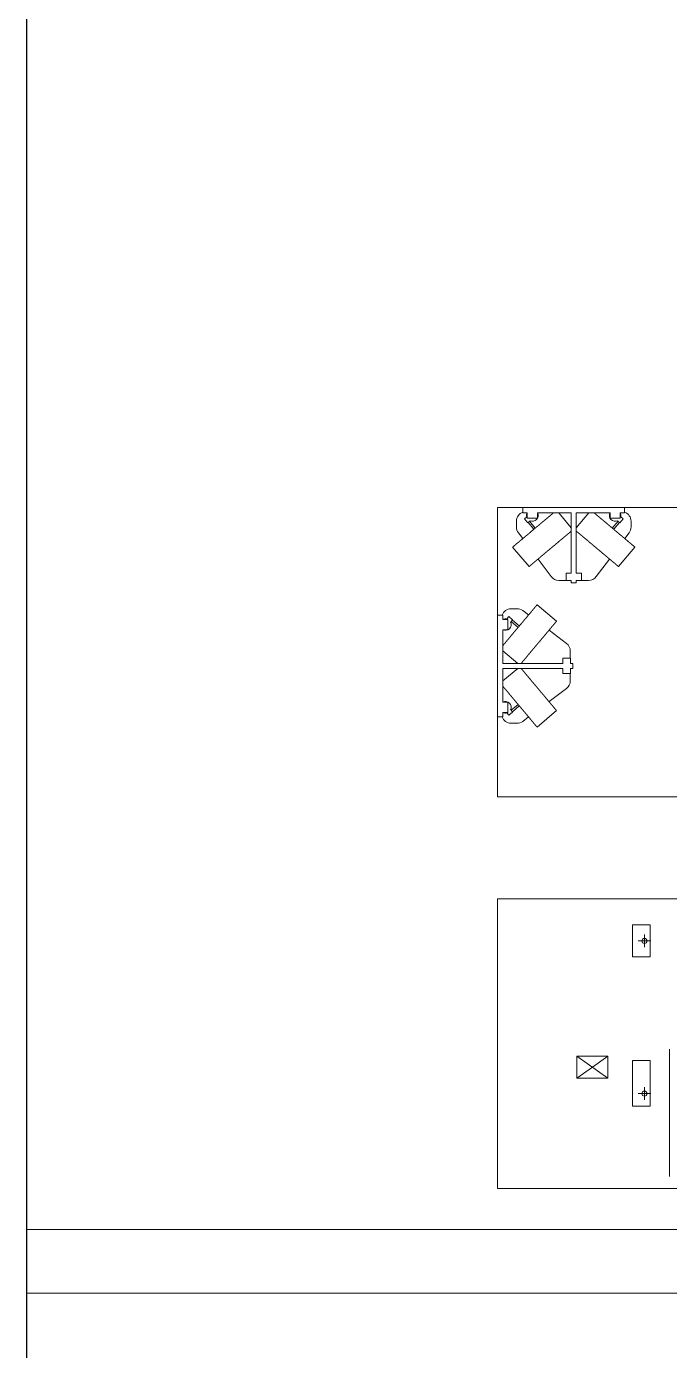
# Model space of a CAD drawing. Header units: millimetres. Extents: x 3056 to 110866, y 16649 to 58349.
# Drawn here: x 3056 to 8108, y 27048 to 37446 of the extents above; entities that cross this region are included whole.
import ezdxf

# ---------------------------------------------------------------- set-up
doc = ezdxf.new("R2010")
doc.units = ezdxf.units.MM
doc.layers.add('1', color=7, linetype='Continuous', true_color=0xffffff)

msp = doc.modelspace()

# ---------------------------------------------------------------- linework, layer by layer
at = {"layer": '1', "color": 143, "linetype": 'Continuous', "lineweight": 25}
msp.add_line((3056, 58349), (3056, 16649), dxfattribs=at)
at = {"layer": '1', "color": 9, "linetype": 'Continuous', "lineweight": 13}
for p, q in [((3056, 16649), (3056, 58349)), ((3056, 27999), (9306, 27999))]:
    msp.add_line(p, q, dxfattribs=at)
at = {"layer": '1', "color": 143, "linetype": 'Continuous', "lineweight": 13}
for p, q in [((3056, 16649), (3056, 58349)), ((48820, 27999), (3056, 27999)), ((3056, 27499), (110866, 27499))]:
    msp.add_line(p, q, dxfattribs=at)
at = {"layer": '1', "color": 43, "linetype": 'Continuous', "lineweight": 13}
msp.add_line((3056, 16649), (3056, 58349), dxfattribs=at)
msp.add_line((3056, 16649), (3056, 58349), dxfattribs=at)
at = {"layer": '1', "color": 43, "linetype": 'Continuous', "lineweight": 25}
msp.add_line((3056, 58349), (3056, 16649), dxfattribs=at)
msp.add_line((3056, 58349), (3056, 16649), dxfattribs=at)
at = {"layer": '1', "color": 80, "linetype": 'Continuous', "lineweight": 13}
for p, q in [((6756, 31395), (6756, 33669)), ((6756, 31395), (6756, 33669)), ((6756, 33669), (12383, 33669)), ((6756, 33669), (12383, 33669)), ((6956, 33669), (6956, 33626)), ((6956, 33626), (6991, 33626)), ((6988, 33595), (6969, 33579)), ((6991, 33626), (6991, 33586)), ((7071, 33626), (7336, 33626)), ((7071, 33626), (7071, 33586)), ((7336, 33509), (7238, 33626)), ((7336, 33626), (7336, 33154)), ((7376, 33626), (7376, 33154)), ((7475, 33626), (7376, 33509)), ((7376, 33626), (7641, 33626)), ((7641, 33626), (7641, 33586)), ((7721, 33626), (7721, 33586)), ((7721, 33626), (7756, 33626)), ((7725, 33595), (7744, 33579)), ((7756, 33669), (7756, 33626)), ((6906, 33515), (6906, 33561)), ((6994, 33549), (6969, 33579)), ((7071, 33586), (6991, 33586)), ((7013, 33565), (6994, 33549)), ((6998, 33552), (7043, 33498)), ((7054, 33507), (7008, 33561)), ((7721, 33586), (7641, 33586)), ((7705, 33561), (7659, 33507)), ((7670, 33498), (7715, 33552)), ((7700, 33565), (7719, 33549)), ((7719, 33549), (7744, 33579)), ((7806, 33561), (7806, 33515)), ((6921, 33470), (6956, 33424)), ((7757, 33424), (7791, 33470)), ((6876, 33358), (7005, 33204)), ((7708, 33204), (7837, 33358)), ((7076, 33264), (7179, 33126)), ((7533, 33126), (7637, 33264)), ((7296, 33096), (7239, 33096)), ((7296, 33154), (7296, 33094)), ((7336, 33154), (7296, 33154)), ((7336, 33094), (7296, 33094)), ((7336, 33094), (7336, 33076)), ((7376, 33076), (7336, 33076)), ((7376, 33154), (7416, 33154)), ((7376, 33094), (7416, 33094)), ((7376, 33094), (7376, 33076)), ((7377, 33092), (7376, 33092)), ((7377, 33092), (7377, 33094)), ((7416, 33154), (7416, 33094)), ((7473, 33096), (7416, 33096)), ((6864, 32874), (6910, 32874)), ((7001, 32825), (6955, 32859)), ((7221, 32776), (7068, 32905)), ((6756, 32824), (6799, 32824)), ((6799, 32789), (6799, 32824)), ((6799, 32789), (6839, 32789)), ((6831, 32793), (6846, 32812)), ((6839, 32789), (6839, 32709)), ((6876, 32787), (6846, 32812)), ((6861, 32768), (6876, 32787)), ((6865, 32772), (6919, 32727)), ((6928, 32738), (6874, 32783)), ((6799, 32709), (6839, 32709)), ((6799, 32444), (6799, 32709)), ((7299, 32601), (7162, 32705)), ((6799, 32543), (6917, 32444)), ((6799, 32444), (7271, 32444)), ((7271, 32484), (7331, 32484)), ((7271, 32444), (7271, 32484)), ((7329, 32541), (7329, 32484)), ((7331, 32444), (7331, 32484)), ((7334, 32445), (7331, 32445)), ((7331, 32444), (7349, 32444)), ((7334, 32445), (7334, 32444)), ((7349, 32444), (7349, 32404)), ((6799, 32139), (6799, 32404)), ((6917, 32404), (6799, 32306)), ((6799, 32404), (7271, 32404)), ((7271, 32404), (7271, 32364)), ((7271, 32364), (7331, 32364)), ((7329, 32364), (7329, 32307)), ((7331, 32404), (7349, 32404)), ((7331, 32404), (7331, 32364)), ((7162, 32144), (7299, 32247)), ((6799, 32139), (6839, 32139)), ((6839, 32139), (6839, 32059)), ((6799, 32059), (6839, 32059)), ((6799, 32024), (6799, 32059)), ((6831, 32055), (6846, 32037)), ((6876, 32062), (6846, 32037)), ((6861, 32081), (6876, 32062)), ((6919, 32122), (6865, 32076)), ((6874, 32065), (6928, 32111)), ((7068, 31944), (7221, 32073)), ((6756, 32024), (6799, 32024)), ((6910, 31974), (6864, 31974)), ((6955, 31989), (7001, 32024)), ((12383, 31395), (6756, 31395)), ((12383, 31395), (6756, 31395)), ((6756, 28321), (6756, 30595)), ((6756, 30595), (12383, 30595)), ((6756, 30595), (12383, 30595)), ((6756, 28321), (6756, 30595)), ((7957, 30390), (7817, 30390)), ((7817, 30390), (7817, 30140)), ((7957, 30140), (7957, 30390)), ((7961, 30265), (7861, 30265)), ((7911, 30215), (7911, 30315)), ((7817, 30140), (7957, 30140)), ((7381, 29360), (7625, 29186)), ((7381, 29360), (7625, 29360)), ((7381, 29186), (7381, 29360)), ((7625, 29360), (7503, 29273)), ((7625, 29360), (7625, 29186)), ((7817, 29326), (7817, 28966)), ((7957, 29326), (7817, 29326)), ((7957, 28966), (7957, 29326)), ((7381, 29186), (7503, 29273)), ((7625, 29186), (7381, 29186)), ((7911, 29016), (7911, 29116)), ((7961, 29066), (7861, 29066)), ((7817, 28966), (7957, 28966)), ((12383, 28321), (6756, 28321)), ((12383, 28321), (6756, 28321))]:
    msp.add_line(p, q, dxfattribs=at)
for centre in [(7911, 30265), (7911, 29066)]:
    msp.add_circle(centre, 20, dxfattribs=at)
for centre, radius, start, end in [((6981, 33561), 75, 109.4723, 180), ((7031, 33606), 45.2, 153.7683, 194.2622), ((7031, 33606), 45.2, 245.7378, 26.2321), ((7681, 33606), 45.2, 153.7679, 294.2622), ((7681, 33606), 45.2, 345.7378, 26.2317), ((7731, 33561), 75, 0, 70.5277), ((6981, 33515), 75, 180, 216.8699), ((7731, 33515), 75, 323.1301, 0), ((7239, 33171), 75, 216.8699, 270), ((7473, 33171), 75, 270, 323.1301), ((6864, 32799), 75, 90, 160.5277), ((6910, 32799), 75, 53.1301, 90), ((6819, 32749), 45.2, 75.7378, 116.2317), ((6819, 32749), 45.2, 243.7679, 24.2622), ((7254, 32541), 75, 0, 53.1301), ((7254, 32307), 75, 306.8699, 360), ((6819, 32099), 45.2, 335.7378, 116.2321), ((6819, 32099), 45.2, 243.7683, 284.2622), ((6864, 32049), 75, 199.4723, 270), ((6910, 32049), 75, 270, 306.8699)]:
    msp.add_arc(centre, radius, start, end, dxfattribs=at)
for points, knots in [([(7196, 33626), (7194, 33624), (7192, 33623), (7191, 33622), (7188, 33619), (7185, 33616), (7183, 33615), (7181, 33614), (7178, 33611), (7176, 33609), (7174, 33608), (7171, 33605), (7169, 33603), (7165, 33600), (7163, 33598), (7159, 33595), (7157, 33593), (7155, 33592), (7151, 33588), (7147, 33585), (7142, 33581), (7138, 33577), (7136, 33576), (7134, 33574), (7129, 33570), (7127, 33568), (7124, 33566), (7120, 33562), (7115, 33558), (7110, 33554), (7105, 33550), (7100, 33546), (7095, 33541), (7090, 33537), (7085, 33533), (7083, 33531), (7080, 33529), (7077, 33526), (7072, 33522), (7070, 33520), (7067, 33518), (7064, 33516), (7059, 33511), (7054, 33507), (7051, 33505), (7046, 33500), (7041, 33496), (7036, 33492), (7031, 33487), (7025, 33483), (7020, 33479), (7018, 33476), (7013, 33472), (7008, 33468), (7005, 33466), (7003, 33464), (6998, 33459), (6995, 33457), (6993, 33455), (6988, 33451), (6983, 33447), (6980, 33445), (6976, 33441), (6973, 33439), (6969, 33435), (6966, 33433), (6964, 33431), (6960, 33428), (6955, 33424), (6951, 33420), (6949, 33418), (6944, 33415), (6942, 33413), (6940, 33412), (6936, 33408), (6932, 33405), (6931, 33403), (6927, 33400), (6923, 33397), (6920, 33394), (6916, 33391), (6913, 33389), (6910, 33386), (6908, 33385), (6905, 33382), (6904, 33381), (6902, 33380), (6901, 33379), (6900, 33377), (6897, 33375), (6895, 33373), (6894, 33372), (6893, 33371), (6891, 33370), (6890, 33370), (6888, 33368), (6887, 33366), (6886, 33366), (6884, 33364), (6883, 33364), (6883, 33363), (6881, 33362), (6880, 33361), (6879, 33360), (6878, 33359), (6877, 33359), (6877, 33359), (6877, 33358), (6877, 33358), (6876, 33358), (6876, 33358), (6876, 33358), (6876, 33358)], [0, 0, 0.008591, 0.013098, 0.017601, 0.027015, 0.036826, 0.041922, 0.047023, 0.057602, 0.063077, 0.068548, 0.079855, 0.085684, 0.097511, 0.103505, 0.115827, 0.122148, 0.128466, 0.141408, 0.154645, 0.16816, 0.181946, 0.188964, 0.195985, 0.210269, 0.217525, 0.224779, 0.239512, 0.254443, 0.269565, 0.284862, 0.300324, 0.315929, 0.331668, 0.347527, 0.355507, 0.363492, 0.371514, 0.387607, 0.395671, 0.403763, 0.411858, 0.428091, 0.444354, 0.452497, 0.468773, 0.48505, 0.501299, 0.517517, 0.533681, 0.549778, 0.557808, 0.573783, 0.589657, 0.597531, 0.605409, 0.621032, 0.628772, 0.636508, 0.651825, 0.666971, 0.674448, 0.689302, 0.696679, 0.711218, 0.718372, 0.725528, 0.739596, 0.753409, 0.76696, 0.773591, 0.786717, 0.793202, 0.799542, 0.81206, 0.824255, 0.830268, 0.841966, 0.853314, 0.864305, 0.874925, 0.885168, 0.895022, 0.899756, 0.909014, 0.913539, 0.917861, 0.922179, 0.926292, 0.934294, 0.941869, 0.945548, 0.949005, 0.952458, 0.955693, 0.96193, 0.967709, 0.970482, 0.975566, 0.977875, 0.980181, 0.98432, 0.987983, 0.991159, 0.993855, 0.996063, 0.996926, 0.998398, 0.999016, 0.999383, 0.999754, 0.999876, 1, 1]), ([(7837, 33358), (7837, 33358), (7837, 33358), (7837, 33358), (7836, 33358), (7836, 33358), (7836, 33359), (7835, 33359), (7835, 33359), (7834, 33360), (7833, 33361), (7832, 33362), (7830, 33363), (7830, 33364), (7829, 33364), (7827, 33366), (7826, 33366), (7826, 33367), (7825, 33368), (7823, 33370), (7822, 33370), (7820, 33371), (7818, 33373), (7816, 33375), (7813, 33377), (7812, 33379), (7810, 33380), (7809, 33381), (7808, 33382), (7805, 33385), (7803, 33386), (7800, 33389), (7797, 33391), (7793, 33394), (7790, 33397), (7786, 33400), (7782, 33403), (7780, 33405), (7777, 33408), (7773, 33412), (7771, 33413), (7768, 33415), (7764, 33418), (7762, 33420), (7758, 33424), (7753, 33428), (7749, 33431), (7747, 33433), (7742, 33437), (7740, 33439), (7735, 33443), (7733, 33445), (7728, 33449), (7725, 33451), (7720, 33455), (7718, 33457), (7715, 33459), (7710, 33464), (7708, 33466), (7705, 33468), (7700, 33472), (7695, 33476), (7693, 33479), (7687, 33483), (7682, 33487), (7677, 33492), (7672, 33496), (7667, 33500), (7661, 33505), (7659, 33507), (7656, 33509), (7654, 33511), (7648, 33516), (7643, 33520), (7641, 33522), (7636, 33526), (7633, 33529), (7630, 33531), (7625, 33535), (7620, 33539), (7618, 33541), (7613, 33546), (7608, 33550), (7605, 33552), (7603, 33554), (7598, 33558), (7593, 33562), (7589, 33566), (7586, 33568), (7584, 33570), (7579, 33574), (7577, 33576), (7575, 33577), (7570, 33581), (7566, 33585), (7562, 33588), (7558, 33592), (7556, 33593), (7554, 33595), (7552, 33597), (7550, 33598), (7548, 33600), (7544, 33603), (7542, 33605), (7539, 33608), (7537, 33609), (7533, 33612), (7530, 33615), (7528, 33616), (7525, 33619), (7522, 33622), (7519, 33624), (7517, 33626)], [0, 0, 0.000124, 0.000246, 0.000618, 0.000984, 0.001602, 0.003074, 0.003937, 0.006145, 0.008842, 0.012019, 0.01568, 0.019819, 0.022125, 0.024436, 0.029518, 0.032291, 0.035065, 0.038071, 0.044307, 0.047542, 0.050995, 0.058133, 0.065706, 0.073708, 0.077821, 0.082139, 0.086461, 0.090987, 0.100245, 0.104978, 0.114832, 0.125075, 0.135694, 0.146686, 0.158034, 0.169731, 0.175745, 0.18794, 0.200458, 0.206798, 0.213283, 0.226409, 0.233042, 0.246591, 0.260404, 0.274472, 0.28163, 0.296053, 0.303322, 0.318076, 0.325553, 0.340603, 0.348175, 0.363492, 0.371228, 0.378968, 0.394591, 0.402469, 0.410343, 0.426217, 0.442192, 0.450222, 0.466319, 0.482483, 0.498702, 0.51495, 0.531227, 0.547504, 0.555646, 0.563776, 0.571909, 0.588142, 0.604329, 0.612393, 0.628486, 0.636509, 0.644493, 0.660402, 0.676202, 0.684071, 0.699676, 0.715138, 0.722785, 0.730435, 0.745557, 0.760488, 0.775221, 0.782475, 0.789731, 0.804015, 0.811036, 0.818054, 0.83184, 0.845355, 0.858592, 0.871536, 0.877852, 0.884173, 0.890332, 0.896495, 0.902489, 0.914316, 0.920145, 0.931452, 0.936924, 0.947687, 0.958078, 0.963174, 0.972985, 0.9824, 0.991409, 1, 1]), ([(7336, 33483), (7335, 33482), (7333, 33480), (7332, 33479), (7330, 33477), (7329, 33476), (7327, 33475), (7326, 33474), (7325, 33473), (7322, 33471), (7319, 33468), (7318, 33467), (7315, 33464), (7313, 33463), (7311, 33462), (7308, 33459), (7306, 33457), (7303, 33455), (7301, 33453), (7297, 33450), (7294, 33447), (7290, 33443), (7288, 33442), (7284, 33438), (7282, 33437), (7279, 33435), (7275, 33431), (7271, 33428), (7269, 33426), (7264, 33422), (7262, 33420), (7260, 33418), (7255, 33415), (7250, 33411), (7248, 33409), (7243, 33405), (7238, 33401), (7236, 33398), (7231, 33394), (7229, 33392), (7224, 33388), (7221, 33386), (7216, 33382), (7213, 33380), (7208, 33375), (7206, 33373), (7203, 33371), (7201, 33369), (7195, 33364), (7193, 33362), (7190, 33360), (7185, 33356), (7180, 33351), (7175, 33347), (7169, 33343), (7167, 33340), (7164, 33338), (7159, 33334), (7154, 33330), (7151, 33327), (7146, 33323), (7141, 33319), (7136, 33315), (7133, 33312), (7128, 33308), (7126, 33306), (7121, 33302), (7116, 33298), (7114, 33296), (7109, 33292), (7106, 33290), (7102, 33286), (7099, 33284), (7097, 33282), (7093, 33278), (7088, 33274), (7086, 33272), (7084, 33271), (7079, 33267), (7075, 33263), (7071, 33260), (7067, 33257), (7065, 33255), (7063, 33253), (7061, 33252), (7057, 33248), (7053, 33245), (7050, 33242), (7048, 33241), (7046, 33239), (7043, 33237), (7040, 33234), (7038, 33233), (7035, 33230), (7032, 33228), (7030, 33225), (7027, 33223), (7025, 33221), (7022, 33219), (7021, 33218), (7019, 33216), (7017, 33215), (7016, 33214), (7015, 33213), (7014, 33212), (7013, 33211), (7011, 33210), (7010, 33209), (7010, 33209), (7009, 33208), (7008, 33207), (7007, 33206), (7007, 33206), (7006, 33206), (7006, 33205), (7005, 33205), (7005, 33205), (7005, 33205), (7005, 33205), (7005, 33205), (7005, 33204)], [0, 0, 0.003105, 0.009526, 0.012844, 0.019913, 0.023657, 0.027397, 0.031349, 0.035297, 0.043605, 0.052312, 0.056862, 0.06615, 0.070888, 0.075817, 0.08585, 0.090962, 0.101535, 0.106998, 0.118085, 0.129507, 0.141247, 0.147193, 0.159396, 0.165643, 0.171894, 0.184671, 0.197715, 0.20437, 0.217799, 0.224572, 0.231468, 0.24536, 0.259474, 0.266579, 0.280989, 0.29558, 0.302963, 0.317803, 0.325258, 0.340316, 0.347909, 0.363154, 0.370801, 0.386201, 0.393946, 0.401687, 0.409469, 0.425052, 0.432863, 0.44069, 0.456364, 0.47206, 0.487762, 0.503459, 0.511305, 0.519133, 0.534776, 0.550366, 0.558145, 0.573637, 0.589041, 0.604345, 0.611946, 0.627073, 0.634609, 0.649533, 0.6643, 0.671605, 0.686115, 0.693328, 0.707551, 0.714563, 0.721571, 0.735372, 0.748938, 0.755595, 0.762256, 0.775319, 0.788113, 0.800625, 0.812847, 0.818805, 0.82476, 0.830564, 0.842002, 0.853108, 0.863877, 0.869178, 0.874296, 0.884353, 0.894045, 0.898794, 0.907915, 0.916644, 0.924974, 0.9329, 0.940411, 0.947502, 0.950836, 0.957283, 0.963298, 0.966191, 0.968869, 0.971542, 0.976445, 0.980893, 0.982889, 0.98488, 0.988412, 0.991475, 0.992776, 0.994074, 0.995142, 0.997034, 0.998454, 0.99905, 0.999404, 0.999763, 0.999879, 1, 1]), ([(7708, 33204), (7708, 33205), (7708, 33205), (7708, 33205), (7708, 33205), (7708, 33205), (7707, 33205), (7707, 33206), (7707, 33206), (7706, 33206), (7706, 33206), (7705, 33207), (7704, 33208), (7703, 33209), (7703, 33209), (7701, 33210), (7700, 33211), (7699, 33212), (7698, 33213), (7697, 33214), (7696, 33215), (7695, 33215), (7693, 33217), (7692, 33218), (7691, 33219), (7688, 33221), (7686, 33223), (7683, 33225), (7681, 33228), (7678, 33230), (7675, 33233), (7673, 33234), (7670, 33237), (7666, 33239), (7665, 33241), (7663, 33242), (7659, 33245), (7656, 33248), (7652, 33252), (7650, 33253), (7648, 33255), (7644, 33258), (7642, 33260), (7638, 33263), (7634, 33267), (7629, 33271), (7627, 33272), (7623, 33276), (7620, 33278), (7616, 33282), (7613, 33284), (7611, 33286), (7606, 33290), (7604, 33292), (7599, 33296), (7597, 33298), (7594, 33300), (7589, 33304), (7584, 33308), (7579, 33312), (7577, 33315), (7572, 33319), (7567, 33323), (7562, 33327), (7559, 33330), (7554, 33334), (7549, 33338), (7546, 33340), (7543, 33343), (7538, 33347), (7533, 33351), (7528, 33356), (7523, 33360), (7520, 33362), (7517, 33364), (7512, 33369), (7510, 33371), (7507, 33373), (7505, 33375), (7499, 33380), (7497, 33382), (7492, 33386), (7489, 33388), (7484, 33392), (7482, 33394), (7477, 33398), (7475, 33401), (7472, 33403), (7470, 33405), (7465, 33409), (7463, 33411), (7458, 33415), (7453, 33418), (7451, 33420), (7449, 33422), (7444, 33426), (7442, 33428), (7438, 33431), (7433, 33435), (7431, 33437), (7429, 33438), (7425, 33442), (7423, 33443), (7419, 33447), (7418, 33448), (7414, 33452), (7412, 33453), (7410, 33455), (7407, 33457), (7405, 33459), (7402, 33462), (7400, 33463), (7398, 33464), (7395, 33467), (7394, 33468), (7391, 33471), (7388, 33473), (7387, 33474), (7386, 33475), (7384, 33476), (7383, 33477), (7381, 33479), (7379, 33481), (7378, 33482), (7376, 33483)], [0, 0, 0.000121, 0.000237, 0.000596, 0.00095, 0.001546, 0.002137, 0.003794, 0.004859, 0.005926, 0.007224, 0.008525, 0.011588, 0.01512, 0.017112, 0.021331, 0.023556, 0.028458, 0.031132, 0.033809, 0.036703, 0.0396, 0.045834, 0.049164, 0.052498, 0.059589, 0.0671, 0.075026, 0.083356, 0.092085, 0.101207, 0.105955, 0.115647, 0.125705, 0.130822, 0.136123, 0.146892, 0.157999, 0.169436, 0.17524, 0.181195, 0.193265, 0.199375, 0.211887, 0.224681, 0.237744, 0.244406, 0.257848, 0.264628, 0.278429, 0.285437, 0.292449, 0.306672, 0.313885, 0.328395, 0.3357, 0.343082, 0.357929, 0.372927, 0.388054, 0.395655, 0.410959, 0.426363, 0.441855, 0.449634, 0.465224, 0.480867, 0.488695, 0.496543, 0.512238, 0.52794, 0.543636, 0.55931, 0.567137, 0.574948, 0.590531, 0.598313, 0.606054, 0.613799, 0.629199, 0.636846, 0.652091, 0.659684, 0.674743, 0.682199, 0.697037, 0.70442, 0.711714, 0.719011, 0.733421, 0.740527, 0.75464, 0.768532, 0.775428, 0.782201, 0.795632, 0.802285, 0.81533, 0.828106, 0.834357, 0.840604, 0.852807, 0.858753, 0.870493, 0.876288, 0.887544, 0.893002, 0.898465, 0.909038, 0.91415, 0.924183, 0.929112, 0.93385, 0.943138, 0.947688, 0.956395, 0.964703, 0.968651, 0.972603, 0.976343, 0.980087, 0.987156, 0.993794, 0.996895, 1, 1]), ([(7068, 32905), (7068, 32904), (7068, 32904), (7068, 32904), (7068, 32904), (7067, 32904), (7067, 32904), (7067, 32903), (7067, 32903), (7066, 32903), (7066, 32902), (7065, 32901), (7064, 32900), (7064, 32900), (7063, 32899), (7063, 32898), (7062, 32897), (7061, 32896), (7060, 32895), (7059, 32894), (7059, 32893), (7058, 32892), (7057, 32891), (7055, 32889), (7053, 32887), (7052, 32886), (7050, 32884), (7049, 32882), (7047, 32880), (7045, 32877), (7044, 32875), (7041, 32872), (7040, 32871), (7037, 32868), (7034, 32865), (7033, 32863), (7030, 32859), (7029, 32858), (7027, 32856), (7024, 32852), (7022, 32850), (7019, 32846), (7016, 32842), (7014, 32840), (7013, 32838), (7009, 32834), (7005, 32830), (7002, 32826), (7000, 32823), (6996, 32819), (6992, 32814), (6991, 32812), (6987, 32807), (6985, 32805), (6981, 32800), (6979, 32798), (6975, 32793), (6970, 32788), (6968, 32786), (6964, 32781), (6960, 32776), (6958, 32773), (6954, 32768), (6949, 32763), (6945, 32758), (6941, 32753), (6936, 32748), (6932, 32742), (6928, 32737), (6923, 32732), (6921, 32729), (6919, 32727), (6914, 32721), (6910, 32716), (6906, 32711), (6904, 32709), (6901, 32706), (6897, 32701), (6893, 32696), (6889, 32691), (6884, 32686), (6880, 32681), (6876, 32676), (6872, 32671), (6868, 32666), (6864, 32661), (6862, 32659), (6858, 32654), (6856, 32652), (6852, 32647), (6848, 32643), (6845, 32638), (6841, 32634), (6837, 32630), (6834, 32626), (6832, 32624), (6829, 32620), (6827, 32618), (6826, 32616), (6824, 32614), (6821, 32610), (6818, 32606), (6815, 32603), (6812, 32599), (6809, 32596), (6807, 32593), (6804, 32590), (6802, 32587), (6799, 32584)], [0, 0, 0.000247, 0.000613, 0.000984, 0.001597, 0.002215, 0.003075, 0.003935, 0.00504, 0.006142, 0.008838, 0.01043, 0.013846, 0.01568, 0.017747, 0.01982, 0.022127, 0.026977, 0.029516, 0.032291, 0.035063, 0.03807, 0.041072, 0.04754, 0.054452, 0.058129, 0.065702, 0.069601, 0.077818, 0.086461, 0.090986, 0.100247, 0.104976, 0.114829, 0.125076, 0.130385, 0.141193, 0.146684, 0.15236, 0.163882, 0.169727, 0.18176, 0.194123, 0.200457, 0.206795, 0.219772, 0.233038, 0.24659, 0.253494, 0.267437, 0.281628, 0.288784, 0.303322, 0.310697, 0.325555, 0.333029, 0.348171, 0.363492, 0.371229, 0.386778, 0.402464, 0.410342, 0.426216, 0.442187, 0.458252, 0.474386, 0.49058, 0.506818, 0.523085, 0.539367, 0.547507, 0.555643, 0.571908, 0.58814, 0.604331, 0.612392, 0.620457, 0.636508, 0.652475, 0.66833, 0.684072, 0.699678, 0.715135, 0.730433, 0.745557, 0.760487, 0.767856, 0.782477, 0.789729, 0.804016, 0.818053, 0.831839, 0.845353, 0.858591, 0.871534, 0.877851, 0.890331, 0.896495, 0.90249, 0.908488, 0.920143, 0.93145, 0.9424, 0.952979, 0.963178, 0.972988, 0.982397, 0.991406, 1, 1]), ([(7221, 32776), (7221, 32776), (7221, 32776), (7221, 32776), (7221, 32775), (7221, 32775), (7220, 32775), (7220, 32774), (7220, 32774), (7219, 32773), (7218, 32772), (7218, 32772), (7217, 32771), (7217, 32770), (7215, 32769), (7215, 32768), (7214, 32767), (7213, 32766), (7212, 32765), (7210, 32763), (7209, 32762), (7209, 32761), (7207, 32759), (7206, 32757), (7204, 32755), (7203, 32754), (7200, 32751), (7198, 32748), (7197, 32747), (7194, 32744), (7192, 32741), (7190, 32739), (7189, 32738), (7186, 32734), (7185, 32733), (7183, 32731), (7180, 32727), (7179, 32725), (7176, 32722), (7174, 32720), (7171, 32716), (7169, 32714), (7166, 32710), (7162, 32706), (7159, 32701), (7157, 32699), (7153, 32695), (7151, 32693), (7148, 32688), (7144, 32684), (7140, 32679), (7136, 32674), (7132, 32669), (7128, 32665), (7124, 32660), (7122, 32657), (7118, 32652), (7115, 32650), (7111, 32645), (7107, 32640), (7103, 32635), (7098, 32629), (7094, 32624), (7090, 32619), (7085, 32614), (7081, 32609), (7079, 32606), (7074, 32601), (7072, 32598), (7068, 32593), (7063, 32588), (7059, 32583), (7057, 32580), (7055, 32578), (7053, 32575), (7048, 32570), (7046, 32567), (7042, 32562), (7038, 32557), (7033, 32552), (7029, 32547), (7027, 32545), (7023, 32540), (7021, 32538), (7017, 32533), (7013, 32528), (7009, 32523), (7005, 32519), (7002, 32514), (6998, 32510), (6994, 32506), (6991, 32501), (6987, 32497), (6984, 32493), (6981, 32489), (6977, 32485), (6976, 32483), (6973, 32480), (6970, 32476), (6967, 32473), (6964, 32469), (6963, 32468), (6961, 32466), (6960, 32465), (6958, 32462), (6956, 32460), (6954, 32457), (6953, 32456), (6951, 32453), (6949, 32451), (6947, 32449), (6945, 32446), (6943, 32444)], [0, 0, 0.000239, 0.000597, 0.00095, 0.001545, 0.002136, 0.003795, 0.004858, 0.005925, 0.008525, 0.011589, 0.013353, 0.015121, 0.017116, 0.021335, 0.023555, 0.026009, 0.031131, 0.03381, 0.039602, 0.042719, 0.045832, 0.052498, 0.056042, 0.063347, 0.067098, 0.075025, 0.083354, 0.087723, 0.096648, 0.105957, 0.110706, 0.115648, 0.125706, 0.130822, 0.136123, 0.146892, 0.152358, 0.163636, 0.169436, 0.181198, 0.187152, 0.199372, 0.211887, 0.22468, 0.231212, 0.244405, 0.251065, 0.264628, 0.278426, 0.292447, 0.306672, 0.321093, 0.335696, 0.350469, 0.357929, 0.372924, 0.380459, 0.395649, 0.410956, 0.426364, 0.441855, 0.457417, 0.473035, 0.488694, 0.504384, 0.512239, 0.527938, 0.535793, 0.551477, 0.567135, 0.582752, 0.590531, 0.598313, 0.606052, 0.621495, 0.629198, 0.644497, 0.659684, 0.674738, 0.689654, 0.697038, 0.711714, 0.719007, 0.73342, 0.747633, 0.76164, 0.775424, 0.788976, 0.802281, 0.81533, 0.828107, 0.8406, 0.852803, 0.864703, 0.876286, 0.881915, 0.893003, 0.90375, 0.914148, 0.924184, 0.929108, 0.933851, 0.93859, 0.947685, 0.952039, 0.960548, 0.964699, 0.972601, 0.980085, 0.987152, 0.993794, 1, 1]), ([(6943, 32404), (6944, 32403), (6946, 32401), (6947, 32400), (6949, 32398), (6950, 32396), (6952, 32394), (6954, 32391), (6955, 32390), (6958, 32387), (6960, 32384), (6961, 32382), (6963, 32381), (6964, 32379), (6965, 32377), (6968, 32374), (6971, 32371), (6974, 32367), (6976, 32365), (6977, 32363), (6981, 32359), (6982, 32357), (6986, 32353), (6987, 32351), (6989, 32349), (6993, 32345), (6994, 32343), (6998, 32339), (7002, 32334), (7006, 32330), (7009, 32325), (7013, 32321), (7017, 32316), (7021, 32311), (7023, 32309), (7025, 32306), (7029, 32301), (7034, 32296), (7038, 32291), (7042, 32286), (7046, 32281), (7048, 32279), (7053, 32273), (7055, 32271), (7057, 32268), (7061, 32263), (7066, 32258), (7070, 32253), (7072, 32250), (7077, 32245)], [0, 0, 0.006471, 0.019842, 0.026762, 0.041476, 0.049279, 0.065313, 0.082189, 0.09085, 0.108985, 0.127945, 0.137822, 0.147691, 0.157964, 0.168228, 0.189517, 0.21156, 0.234313, 0.246046, 0.257771, 0.281913, 0.294303, 0.31942, 0.332127, 0.345156, 0.371479, 0.384794, 0.411987, 0.439715, 0.467958, 0.496684, 0.525872, 0.555494, 0.585517, 0.600723, 0.615922, 0.646686, 0.677768, 0.709146, 0.740783, 0.772661, 0.788714, 0.820891, 0.837019, 0.853235, 0.885712, 0.91829, 0.950938, 0.967289, 1, 1]), ([(6799, 32264), (6801, 32263), (6803, 32260), (6804, 32259), (6807, 32255), (6809, 32252), (6812, 32249), (6815, 32246), (6816, 32244), (6819, 32240), (6823, 32237), (6824, 32235), (6827, 32231), (6831, 32227), (6834, 32223), (6838, 32219), (6841, 32215), (6845, 32210), (6847, 32208), (6850, 32204), (6854, 32199), (6858, 32194), (6860, 32192), (6864, 32187), (6868, 32183), (6872, 32178), (6876, 32173), (6880, 32168), (6882, 32165), (6887, 32160), (6891, 32155), (6895, 32150), (6897, 32148), (6899, 32145), (6904, 32140), (6906, 32137), (6910, 32132), (6915, 32127), (6917, 32124), (6919, 32122), (6923, 32116)], [0, 0, 0.009325, 0.028427, 0.038191, 0.058622, 0.079924, 0.102058, 0.125026, 0.136903, 0.161057, 0.185992, 0.198638, 0.224676, 0.251436, 0.278871, 0.306979, 0.335706, 0.365063, 0.380019, 0.410227, 0.440981, 0.472245, 0.488, 0.519979, 0.552394, 0.585229, 0.618443, 0.652002, 0.66895, 0.702974, 0.737276, 0.771816, 0.789136, 0.806569, 0.841488, 0.858996, 0.89413, 0.929366, 0.947018, 0.964661, 1, 1]), ([(7077, 32245), (7081, 32240), (7083, 32237), (7085, 32235), (7090, 32229), (7094, 32224), (7098, 32219), (7103, 32214), (7107, 32209), (7109, 32206), (7113, 32201), (7116, 32199), (7120, 32194), (7124, 32189), (7128, 32184), (7132, 32179), (7134, 32177), (7138, 32172), (7140, 32169), (7144, 32165), (7148, 32160), (7151, 32156), (7155, 32151), (7159, 32147), (7162, 32143), (7166, 32139), (7169, 32135), (7173, 32131), (7174, 32129), (7176, 32127), (7177, 32125), (7180, 32121), (7183, 32118), (7185, 32116), (7188, 32113), (7191, 32109), (7193, 32106), (7196, 32103), (7198, 32100), (7200, 32097), (7203, 32095), (7204, 32094), (7205, 32092), (7207, 32090), (7208, 32089), (7209, 32088), (7210, 32086), (7211, 32085), (7213, 32083), (7214, 32081), (7215, 32080), (7215, 32080), (7216, 32079), (7217, 32078), (7218, 32076), (7219, 32075), (7219, 32075), (7220, 32075), (7220, 32074), (7220, 32074), (7220, 32074), (7221, 32073), (7221, 32073), (7221, 32073), (7221, 32073), (7221, 32073)], [0, 0, 0.030207, 0.045294, 0.060374, 0.090494, 0.120534, 0.150466, 0.180258, 0.209885, 0.224596, 0.253927, 0.268529, 0.297506, 0.326202, 0.354601, 0.382687, 0.396551, 0.424091, 0.437767, 0.464723, 0.491251, 0.517333, 0.54295, 0.568065, 0.592659, 0.616723, 0.640213, 0.663118, 0.674274, 0.685423, 0.69627, 0.717623, 0.73833, 0.748511, 0.768192, 0.787181, 0.805448, 0.822979, 0.839768, 0.85578, 0.871012, 0.878237, 0.885454, 0.899085, 0.905498, 0.911902, 0.923877, 0.929449, 0.94016, 0.950015, 0.954718, 0.958996, 0.963268, 0.970941, 0.977726, 0.983619, 0.98612, 0.988613, 0.990664, 0.992709, 0.994303, 0.9959, 0.998174, 0.998861, 0.999541, 1, 1]), ([(6923, 32116), (6928, 32111), (6932, 32106), (6937, 32101), (6941, 32096), (6945, 32090), (6950, 32085), (6954, 32080), (6958, 32075), (6960, 32073), (6964, 32068), (6966, 32065), (6971, 32060), (6975, 32055), (6977, 32053), (6981, 32048), (6983, 32046), (6987, 32041), (6991, 32036), (6995, 32032), (6996, 32029), (7000, 32025), (7002, 32023), (7006, 32018), (7009, 32014), (7011, 32012), (7014, 32008), (7016, 32006), (7019, 32002), (7021, 32000), (7023, 31998), (7026, 31995), (7027, 31993), (7030, 31989), (7032, 31987), (7035, 31984), (7037, 31981), (7040, 31978), (7041, 31976), (7044, 31973), (7045, 31972), (7047, 31969), (7049, 31966), (7050, 31965), (7053, 31963), (7054, 31960), (7055, 31959), (7056, 31958), (7058, 31956), (7059, 31955), (7060, 31953), (7062, 31952), (7062, 31951), (7063, 31950), (7064, 31949), (7065, 31948), (7066, 31947), (7066, 31946), (7067, 31946), (7067, 31945), (7067, 31945), (7068, 31945), (7068, 31944), (7068, 31944), (7068, 31944), (7068, 31944)], [0, 0, 0.030198, 0.060376, 0.090494, 0.120534, 0.150466, 0.180249, 0.209876, 0.239316, 0.253918, 0.283018, 0.297499, 0.326202, 0.354601, 0.368643, 0.396542, 0.410413, 0.437767, 0.464723, 0.491251, 0.504298, 0.530137, 0.54295, 0.568065, 0.592659, 0.604691, 0.628458, 0.640213, 0.663118, 0.674274, 0.685423, 0.707099, 0.717625, 0.738321, 0.748511, 0.768192, 0.787181, 0.805448, 0.814214, 0.831374, 0.839759, 0.855782, 0.871012, 0.878237, 0.89227, 0.905489, 0.911893, 0.917888, 0.929449, 0.935009, 0.945295, 0.954718, 0.958987, 0.963268, 0.970941, 0.977726, 0.983619, 0.986111, 0.990655, 0.994303, 0.995891, 0.997037, 0.998174, 0.998852, 0.99977, 1, 1]), ([(8108, 29415), (8108, 29415), (8108, 29414), (8108, 29414), (8108, 29414), (8108, 29413), (8108, 29412), (8108, 29411), (8108, 29410), (8108, 29408), (8108, 29406), (8108, 29404), (8108, 29402), (8108, 29400), (8108, 29397), (8108, 29394), (8108, 29391), (8108, 29388), (8108, 29385), (8108, 29381), (8108, 29378), (8108, 29374), (8108, 29369), (8108, 29365), (8108, 29361), (8108, 29356), (8108, 29351), (8108, 29346), (8108, 29341), (8108, 29335), (8108, 29330), (8108, 29324), (8108, 29318), (8108, 29312), (8108, 29306), (8108, 29299), (8108, 29293), (8108, 29286), (8108, 29279), (8108, 29272), (8108, 29265), (8108, 29261), (8108, 29253), (8108, 29246), (8108, 29238), (8108, 29230), (8108, 29222), (8108, 29214), (8108, 29206), (8108, 29198), (8108, 29189), (8108, 29181), (8108, 29176), (8108, 29168), (8108, 29159), (8108, 29150), (8108, 29141), (8108, 29132), (8108, 29122), (8108, 29113), (8108, 29104), (8108, 29094), (8108, 29085), (8108, 29075), (8108, 29070), (8108, 29060), (8108, 29051), (8108, 29041), (8108, 29031), (8108, 29021), (8108, 29011), (8108, 29001), (8108, 28991), (8108, 28981), (8108, 28971), (8108, 28960), (8108, 28950), (8108, 28940), (8108, 28930), (8108, 28920), (8108, 28915)], [0, 0, 0.000106, 0.000519, 0.001349, 0.001873, 0.003328, 0.005196, 0.007482, 0.010176, 0.013287, 0.016806, 0.020738, 0.025072, 0.029813, 0.034962, 0.040508, 0.046456, 0.052795, 0.059537, 0.066665, 0.074179, 0.082084, 0.090366, 0.099034, 0.108072, 0.117481, 0.127254, 0.137393, 0.147892, 0.158745, 0.169948, 0.181499, 0.19339, 0.205613, 0.218171, 0.231051, 0.244253, 0.257768, 0.27159, 0.285719, 0.300144, 0.307499, 0.322358, 0.337498, 0.352918, 0.368602, 0.384551, 0.400755, 0.417206, 0.433902, 0.450835, 0.467996, 0.476632, 0.494121, 0.511827, 0.529729, 0.547831, 0.56612, 0.584587, 0.60323, 0.622037, 0.640997, 0.66011, 0.679367, 0.689061, 0.708513, 0.728082, 0.747767, 0.767558, 0.787449, 0.80742, 0.827475, 0.847605, 0.867798, 0.888044, 0.908338, 0.928668, 0.949025, 0.969409, 0.989803, 1, 1]), ([(8108, 28915), (8108, 28904), (8108, 28894), (8108, 28884), (8108, 28874), (8108, 28864), (8108, 28854), (8108, 28849), (8108, 28838), (8108, 28828), (8108, 28818), (8108, 28808), (8108, 28798), (8108, 28789), (8108, 28779), (8108, 28769), (8108, 28764), (8108, 28754), (8108, 28745), (8108, 28735), (8108, 28730), (8108, 28721), (8108, 28712), (8108, 28702), (8108, 28693), (8108, 28689), (8108, 28680), (8108, 28671), (8108, 28662), (8108, 28653), (8108, 28644), (8108, 28636), (8108, 28627), (8108, 28619), (8108, 28611), (8108, 28603), (8108, 28595), (8108, 28587), (8108, 28580), (8108, 28572), (8108, 28565), (8108, 28558), (8108, 28554), (8108, 28547), (8108, 28544), (8108, 28537), (8108, 28530), (8108, 28524), (8108, 28517), (8108, 28511), (8108, 28508), (8108, 28503), (8108, 28497), (8108, 28494), (8108, 28489), (8108, 28483), (8108, 28478), (8108, 28473), (8108, 28469), (8108, 28464), (8108, 28460), (8108, 28456), (8108, 28452), (8108, 28448), (8108, 28444), (8108, 28441), (8108, 28438), (8108, 28435), (8108, 28432), (8108, 28430), (8108, 28427), (8108, 28425), (8108, 28423), (8108, 28421), (8108, 28420), (8108, 28418), (8108, 28417), (8108, 28416), (8108, 28416), (8108, 28415), (8108, 28415), (8108, 28415), (8108, 28415)], [0, 0, 0.020399, 0.040788, 0.061161, 0.081513, 0.101827, 0.122094, 0.132207, 0.152399, 0.172524, 0.192579, 0.212555, 0.232441, 0.252232, 0.271917, 0.29149, 0.301248, 0.320637, 0.339888, 0.359001, 0.368484, 0.38737, 0.406092, 0.42465, 0.443027, 0.452171, 0.470274, 0.488176, 0.505876, 0.523371, 0.540643, 0.557687, 0.574504, 0.591083, 0.607413, 0.623489, 0.639311, 0.654863, 0.67014, 0.685142, 0.699858, 0.714283, 0.721347, 0.735322, 0.742233, 0.755748, 0.768951, 0.781831, 0.794388, 0.806611, 0.812554, 0.824275, 0.835652, 0.841251, 0.852104, 0.862602, 0.872746, 0.88252, 0.891929, 0.900967, 0.909629, 0.917916, 0.925816, 0.933336, 0.940464, 0.9472, 0.953545, 0.959492, 0.965038, 0.970187, 0.974928, 0.979262, 0.983194, 0.986713, 0.989819, 0.992518, 0.994804, 0.996672, 0.997397, 0.998645, 0.999476, 0.999894, 1, 1])]:
    msp.add_open_spline(points, degree=1, knots=knots, dxfattribs=at)

doc.saveas('drawing.dxf')
